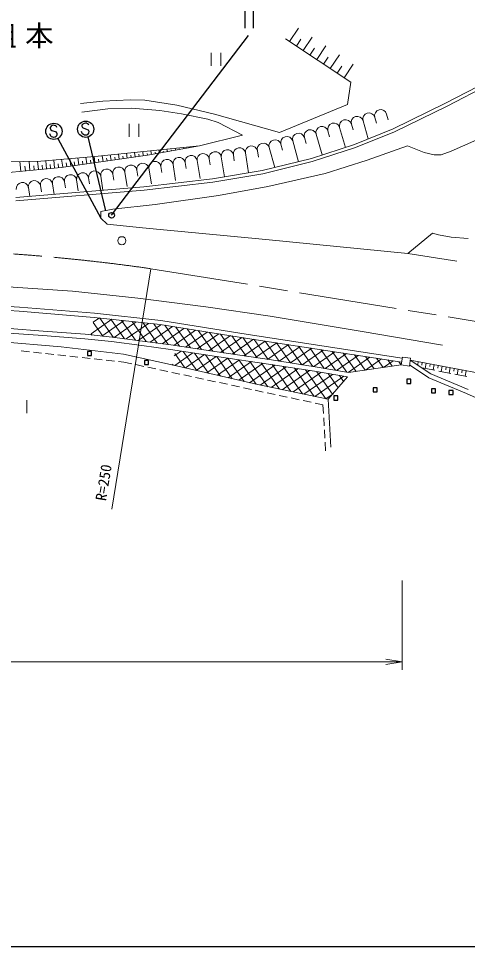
# Model space of a CAD drawing. Units: millimetres, scale not verified. Extents: x 40000 to 680000, y 20000 to 380000.
# Drawn here: x 305012 to 360144, y 205000 to 319088 of the extents above; entities that cross this region are included whole.
import ezdxf
from ezdxf.enums import TextEntityAlignment as Align

# ---------------------------------------------------------------- set-up
doc = ezdxf.new("R2010")
doc.units = ezdxf.units.MM
doc.header["$LTSCALE"] = 1000
doc.linetypes.add('CHAIN', pattern=[18.5, 12, -1.5, 3.5, -1.5])
for name, color, linetype, lineweight in [('M-BMK', 2, 'CHAIN', 13), ('M-BMK-HTXT', 7, 'Continuous', 13), ('M-BMK-ROW', 30, 'Continuous', 25), ('M-STR-HTXT', 7, 'Continuous', 13), ('M-STR-STRC', 7, 'Continuous', 25), ('M-TTL-BAND', 7, 'Continuous', 25), ('M-WORK', 1, 'Continuous', 13)]:
    doc.layers.add(name, color=color, linetype=linetype, lineweight=lineweight)
doc.styles.add('ＭＳ ゴシック', font='')
doc.styles.get('ＭＳ ゴシック').set_extended_font_data('MS Gothic')

# ---------------------------------------------------------------- blocks, each defined once
blk = doc.blocks.new('open_arrow')
at = {"color": 0, "linetype": 'Continuous', "lineweight": -2}
blk.add_lwpolyline([(7.5, 1.25), (0, 0), (7.5, -1.25)], dxfattribs=at)

msp = doc.modelspace()

# ---------------------------------------------------------------- hatches: boundary and pattern name
at = {"layer": 'M-WORK'}
h = msp.add_hatch(dxfattribs=at)
h.set_pattern_fill('USER', color=256, style=0, pattern_type=2)
h.set_pattern_definition([(35, (321131, 280497), (-573.576, 819.152), []), (125, (321131, 280497), (-819.152, -573.576), [])])
h.paths.add_polyline_path([(314304, 282346), (322419, 281455), (333138, 279766), (352069, 276847), (352021, 276496), (345527, 275564), (341433, 276263), (336070, 277108), (329393, 278093), (323733, 278953), (320215, 279437), (316509, 279906), (313887, 280191)])
h = msp.add_hatch(dxfattribs=at)
h.set_pattern_fill('USER', color=256, style=0, pattern_type=2)
h.set_pattern_definition([(35, (334646, 275205), (-573.58, 819.15), []), (125, (334646, 275205), (-819.15, -573.58), [])])
h.paths.add_polyline_path([(324280, 278313), (329312, 277549), (335987, 276564), (341344, 275721), (345434, 275021), (343049, 272273), (334394, 274078), (323897, 276505)])

# ---------------------------------------------------------------- linework, layer by layer
at = {"layer": 'M-BMK'}
msp.add_line((321277, 288335), (384639, 278035), dxfattribs=at)
msp.add_arc((286132, 40817), 250000, 81.9187, 90.01294, dxfattribs=at)
at = {"layer": 'M-BMK-ROW'}
for p, q in [((313968, 278166), (313468, 278166)), ((313468, 278166), (313468, 277666)), ((313468, 277666), (313968, 277666)), ((313968, 277666), (313968, 278166)), ((320989, 277043), (320489, 277043)), ((320489, 277043), (320489, 276543)), ((320489, 276543), (320989, 276543)), ((320989, 276543), (320989, 277043)), ((353208, 274732), (352708, 274732)), ((352708, 274732), (352708, 274232)), ((352708, 274232), (353208, 274232)), ((353208, 274232), (353208, 274732)), ((344227, 272683), (343727, 272683)), ((343727, 272683), (343727, 272183)), ((344227, 272183), (344227, 272683)), ((349072, 273679), (348572, 273679)), ((348572, 273679), (348572, 273179)), ((348572, 273179), (349072, 273179)), ((349072, 273179), (349072, 273679)), ((356215, 273564), (355715, 273564)), ((355715, 273564), (355715, 273064)), ((355715, 273064), (356215, 273064)), ((356215, 273064), (356215, 273564)), ((358379, 273353), (357879, 273353)), ((357879, 273353), (357879, 272853)), ((357879, 272853), (358379, 272853)), ((358379, 272853), (358379, 273353)), ((343727, 272183), (344227, 272183))]:
    msp.add_line(p, q, dxfattribs=at)
at = {"layer": 'M-STR-HTXT'}
for p, q in [((321277, 288335), (316472, 258778)), ((352136, 250000), (352136, 239000)), ((172516, 240000), (352136, 240000))]:
    msp.add_line(p, q, dxfattribs=at)
at = {"layer": 'M-STR-STRC'}
for p, q in [((332832, 317888), (332832, 320888)), ((333832, 320888), (333832, 317888)), ((316435, 294896), (333264, 317004)), ((309019, 305844), (308890, 305705)), ((309150, 305936), (309019, 305844)), ((309316, 305970), (309150, 305936)), ((309432, 305954), (309316, 305970)), ((309576, 305881), (309432, 305954)), ((309686, 305807), (309576, 305881)), ((309720, 305695), (309686, 305807)), ((312795, 305969), (312779, 305855)), ((312779, 305855), (312865, 305673)), ((312924, 306107), (312795, 305969)), ((313055, 306200), (312924, 306107)), ((313221, 306234), (313055, 306200)), ((313337, 306217), (313221, 306234)), ((313481, 306145), (313337, 306217)), ((313591, 306070), (313481, 306145)), ((313625, 305959), (313591, 306070)), ((308877, 304816), (308837, 304926)), ((308890, 305705), (308874, 305591)), ((308874, 305591), (308960, 305409)), ((308961, 304639), (308877, 304816)), ((308960, 305409), (309111, 305335)), ((309064, 304565), (308961, 304639)), ((309111, 305335), (309643, 305147)), ((309694, 304747), (309623, 304598)), ((309643, 305147), (309723, 304975)), ((309723, 304975), (309694, 304747)), ((312782, 305080), (312743, 305190)), ((312866, 304903), (312782, 305080)), ((312865, 305673), (313016, 305599)), ((312969, 304829), (312866, 304903)), ((313115, 304754), (312969, 304829)), ((313016, 305599), (313548, 305411)), ((313235, 304737), (313115, 304754)), ((313403, 304766), (313235, 304737)), ((313528, 304862), (313403, 304766)), ((313599, 305011), (313528, 304862)), ((313548, 305411), (313628, 305238)), ((313628, 305238), (313599, 305011)), ((309210, 304490), (309064, 304565)), ((309330, 304473), (309210, 304490)), ((309498, 304502), (309330, 304473)), ((309623, 304598), (309498, 304502)), ((309841, 304349), (315135, 294546)), ((315712, 295462), (313559, 304530))]:
    msp.add_line(p, q, dxfattribs=at)
for centre, radius in [((309348, 305218), 1000), ((313253, 305482), 1000), ((316435, 294896), 350)]:
    msp.add_circle(centre, radius, dxfattribs=at)
at = {"layer": 'M-TTL-BAND'}
msp.add_line((40000, 205000), (579000, 205000), dxfattribs=at)
at = {"layer": 'M-WORK'}
for p, q in [((338303, 316258), (339398, 317906)), ((345821, 311261), (337812, 316585)), ((339131, 315708), (339682, 316536)), ((339960, 315157), (341061, 316814)), ((340793, 314603), (341347, 315436)), ((341627, 314049), (342734, 315716)), ((328671, 314865), (328671, 313265)), ((329871, 313265), (329871, 314865)), ((342465, 313492), (343022, 314330)), ((343303, 312935), (344417, 314611)), ((344146, 312375), (344706, 313218)), ((344989, 311814), (346109, 313500)), ((357465, 308681), (366284, 313302)), ((357645, 308324), (366471, 312949)), ((345399, 308517), (345821, 311261)), ((312610, 308657), (315354, 308915)), ((315354, 308915), (318732, 309080)), ((318872, 308071), (315987, 307977)), ((318732, 309080), (320538, 309056)), ((322344, 307790), (318872, 308071)), ((320538, 309056), (324431, 308423)), ((324431, 308423), (329075, 307344)), ((337073, 305092), (345399, 308517)), ((351015, 305539), (357465, 308681)), ((351178, 305173), (357645, 308324)), ((315987, 307977), (312798, 307579)), ((325041, 307391), (322344, 307790)), ((328277, 306734), (325041, 307391)), ((329075, 307344), (337073, 305092)), ((348773, 306939), (348979, 306218)), ((350215, 307352), (350421, 306631)), ((318588, 306139), (318588, 304539)), ((319788, 304539), (319788, 306139)), ((329544, 306289), (328277, 306734)), ((332499, 304764), (329544, 306289)), ((345889, 306112), (346096, 305391)), ((347331, 306525), (347966, 304310)), ((358130, 302783), (365304, 305965)), ((327225, 303439), (332499, 304764)), ((341563, 304872), (342297, 302312)), ((343005, 305285), (343212, 304564)), ((344447, 305698), (345149, 303248)), ((346277, 303615), (351015, 305539)), ((346415, 303239), (351178, 305173)), ((337237, 303632), (337444, 302911)), ((338679, 304045), (339413, 301486)), ((340121, 304458), (340328, 303737)), ((340976, 301880), (346277, 303615)), ((327225, 303439), (314395, 302125)), ((317362, 301796), (317274, 302420)), ((318352, 301937), (318270, 302522)), ((319343, 302077), (319265, 302624)), ((319838, 302147), (319802, 302401)), ((320333, 302217), (320261, 302726)), ((320828, 302287), (320796, 302514)), ((320845, 302290), (327225, 303439)), ((321320, 302375), (321239, 302826)), ((321812, 302464), (321778, 302652)), ((322304, 302552), (322236, 302928)), ((322796, 302641), (322769, 302791)), ((323288, 302730), (323234, 303030)), ((323780, 302818), (323760, 302931)), ((324272, 302907), (324232, 303132)), ((324765, 302996), (324751, 303071)), ((325257, 303084), (325230, 303235)), ((332872, 302568), (333264, 300120)), ((334354, 302805), (334472, 302064)), ((335795, 303218), (336494, 300783)), ((341086, 301495), (346415, 303239)), ((347826, 301673), (352783, 303455)), ((352783, 303455), (354831, 302611)), ((354831, 302611), (356066, 302314)), ((356926, 302329), (358130, 302783)), ((307734, 301562), (303583, 301469)), ((305295, 300311), (305180, 301505)), ((306407, 300418), (306300, 301530)), ((307442, 300518), (307342, 301554)), ((314395, 302125), (307734, 301562)), ((308442, 300615), (308345, 301614)), ((309437, 300711), (309342, 301698)), ((309935, 300759), (309888, 301243)), ((310244, 300788), (320845, 302290)), ((310432, 300815), (310295, 301779)), ((310927, 300885), (310862, 301339)), ((311422, 300955), (311293, 301863)), ((311917, 301025), (311856, 301451)), ((312412, 301095), (312291, 301948)), ((312907, 301166), (312850, 301564)), ((313402, 301236), (313289, 302032)), ((313897, 301306), (313845, 301676)), ((314392, 301376), (314287, 302116)), ((314887, 301446), (314837, 301796)), ((315382, 301516), (315283, 302216)), ((315877, 301586), (315830, 301917)), ((316372, 301656), (316279, 302318)), ((316867, 301726), (316823, 302038)), ((317857, 301867), (317816, 302159)), ((318848, 302007), (318809, 302280)), ((325466, 301384), (325585, 300644)), ((326948, 301621), (327300, 299418)), ((328429, 301858), (328547, 301117)), ((329910, 302095), (330305, 299622)), ((331391, 302331), (331510, 301591)), ((334925, 300402), (340976, 301880)), ((335006, 300010), (341086, 301495)), ((342666, 300046), (347826, 301673)), ((356066, 302314), (356926, 302329)), ((301167, 299913), (310244, 300788)), ((305851, 300365), (305797, 300921)), ((306925, 300468), (306875, 300986)), ((307942, 300566), (307894, 301066)), ((308939, 300663), (308892, 301156)), ((318060, 300200), (318345, 298418)), ((319542, 300437), (319660, 299696)), ((321023, 300674), (321329, 298759)), ((322504, 300911), (322622, 300170)), ((323985, 301147), (324299, 299185)), ((328827, 299370), (334925, 300402)), ((310654, 299016), (310773, 298276)), ((312136, 299253), (312348, 297923)), ((313617, 299490), (313735, 298749)), ((315098, 299727), (315379, 297970)), ((316579, 299963), (316698, 299223)), ((320383, 298385), (328827, 299370)), ((320423, 297987), (328883, 298974)), ((328883, 298974), (335006, 300010)), ((335634, 298424), (342666, 300046)), ((304657, 297083), (320383, 298385)), ((304687, 296684), (320423, 297987)), ((306211, 298306), (306385, 297217)), ((307692, 298543), (307810, 297802)), ((309173, 298780), (309383, 297469)), ((329583, 297334), (335634, 298424)), ((321772, 296208), (329583, 297334)), ((315119, 295344), (316604, 295641)), ((316604, 295641), (321772, 296208)), ((315135, 294546), (315119, 295344)), ((315901, 293796), (315135, 294546)), ((320236, 293346), (315901, 293796)), ((335364, 291904), (320236, 293346)), ((355842, 292696), (352832, 290218)), ((356593, 292493), (355842, 292696)), ((358141, 292212), (356593, 292493)), ((360236, 292055), (358141, 292212)), ((352832, 290218), (335364, 291904)), ((358833, 289244), (352832, 290218)), ((299242, 286416), (311651, 285583)), ((311651, 285583), (319666, 284721)), ((319666, 284721), (327996, 283658)), ((298191, 283519), (305086, 283097)), ((298214, 284018), (305122, 283595)), ((305086, 283097), (314304, 282346)), ((305122, 283595), (314352, 282844)), ((327996, 283658), (335924, 282509)), ((314304, 282346), (322419, 281455)), ((314352, 282844), (322485, 281951)), ((322485, 281951), (333215, 280260)), ((335924, 282509), (347213, 280613)), ((308034, 280657), (303891, 280970)), ((313194, 280266), (308034, 280657)), ((322419, 281455), (333138, 279766)), ((298861, 279672), (310259, 278722)), ((307993, 280109), (303848, 280421)), ((313144, 279718), (307993, 280109)), ((316445, 279360), (313144, 279718)), ((316509, 279906), (313194, 280266)), ((320215, 279437), (316509, 279906)), ((333138, 279766), (352069, 276847)), ((333215, 280260), (352136, 277342)), ((347213, 280613), (357095, 278919)), ((310259, 278722), (317894, 277843)), ((320143, 278892), (316445, 279360)), ((323654, 278408), (320143, 278892)), ((323733, 278953), (320215, 279437)), ((329312, 277549), (323654, 278408)), ((329393, 278093), (323733, 278953)), ((305349, 278222), (306343, 278114)), ((306841, 278060), (307835, 277951)), ((308332, 277897), (309326, 277789)), ((309823, 277735), (310817, 277627)), ((311314, 277573), (312308, 277464)), ((312805, 277410), (313799, 277302)), ((314297, 277248), (315291, 277140)), ((317894, 277843), (324051, 276470)), ((335987, 276564), (329312, 277549)), ((336070, 277108), (329393, 278093)), ((352153, 277469), (352021, 276496)), ((353163, 277332), (352153, 277469)), ((353031, 276359), (353163, 277332)), ((315788, 277086), (316782, 276977)), ((317279, 276923), (317961, 276849)), ((317961, 276849), (318938, 276639)), ((319427, 276534), (320404, 276324)), ((320893, 276219), (321871, 276009)), ((324051, 276470), (334394, 274078)), ((341344, 275721), (335987, 276564)), ((341433, 276263), (336070, 277108)), ((345527, 275564), (341433, 276263)), ((352021, 276496), (345527, 275564)), ((352021, 276496), (353031, 276359)), ((355408, 274918), (353049, 276494)), ((355669, 275405), (353132, 277100)), ((353132, 277100), (370755, 273749)), ((354114, 276913), (354035, 276497)), ((354605, 276820), (354540, 276476)), ((356129, 275845), (354541, 276159)), ((355096, 276726), (354972, 276073)), ((355588, 276633), (355524, 276296)), ((356079, 276540), (355953, 275880)), ((356570, 276446), (356505, 276106)), ((357061, 276353), (356934, 275686)), ((357552, 276259), (357487, 275916)), ((358044, 276166), (357916, 275493)), ((322360, 275904), (323337, 275693)), ((323826, 275588), (324804, 275378)), ((325293, 275273), (326270, 275063)), ((326759, 274958), (327737, 274748)), ((345434, 275021), (341344, 275721)), ((345434, 275021), (343049, 272273)), ((360253, 273484), (355669, 275405)), ((358091, 275458), (356620, 275748)), ((358535, 276073), (358471, 275736)), ((360053, 275071), (358582, 275361)), ((359026, 275979), (358897, 275299)), ((359517, 275886), (359453, 275546)), ((360008, 275792), (359878, 275105)), ((328226, 274643), (329203, 274432)), ((329692, 274327), (330670, 274117)), ((331159, 274012), (332136, 273802)), ((334394, 274078), (343049, 272273)), ((360036, 272979), (355408, 274918)), ((332625, 273697), (333603, 273487)), ((334092, 273382), (335069, 273171)), ((335558, 273066), (336536, 272856)), ((337025, 272751), (338002, 272541)), ((366626, 270076), (360036, 272979)), ((306022, 270583), (306022, 272183)), ((338491, 272436), (339469, 272226)), ((339958, 272121), (340935, 271910)), ((341424, 271805), (342401, 271595)), ((342401, 271595), (342464, 270510)), ((343049, 272273), (343380, 266370)), ((342492, 270011), (342550, 269013)), ((342579, 268514), (342637, 267515)), ((342666, 267016), (342729, 265931))]:
    msp.add_line(p, q, dxfattribs=at)
msp.add_circle((317691, 291770), 500, dxfattribs=at)
for centre, start, end in [((346610, 306318), 15.99643, 195.99643), ((348052, 306732), 15.99643, 195.99643), ((349494, 307145), 15.99643, 195.99643), ((342284, 305078), 15.99643, 195.99643), ((343726, 305492), 15.99643, 195.99643), ((345168, 305905), 15.99643, 195.99643), ((339400, 304252), 15.99643, 195.99643), ((340842, 304665), 15.99643, 195.99643), ((335075, 303012), 15.99643, 195.99643), ((336516, 303425), 15.99643, 195.99643), ((337958, 303838), 15.99643, 195.99643), ((327688, 301739), 9.08234, 189.08234), ((329169, 301976), 9.08234, 189.08234), ((330651, 302213), 9.08234, 189.08234), ((332132, 302450), 9.08234, 189.08234), ((333613, 302686), 9.08234, 189.08234), ((320282, 300555), 9.08234, 189.08234), ((321763, 300792), 9.08234, 189.08234), ((323245, 301029), 9.08234, 189.08234), ((324726, 301266), 9.08234, 189.08234), ((326207, 301503), 9.08234, 189.08234), ((312876, 299372), 9.08234, 189.08234), ((314357, 299608), 9.08234, 189.08234), ((315839, 299845), 9.08234, 189.08234), ((317320, 300082), 9.08234, 189.08234), ((318801, 300319), 9.08234, 189.08234), ((305470, 298188), 9.08234, 189.08234), ((306951, 298424), 9.08234, 189.08234), ((308433, 298661), 9.08234, 189.08234), ((309914, 298898), 9.08234, 189.08234), ((311395, 299135), 9.08234, 189.08234)]:
    msp.add_arc(centre, 750, start, end, dxfattribs=at)

# ---------------------------------------------------------------- block references
at = {"layer": 'M-STR-HTXT', "xscale": 267, "yscale": 267, "rotation": 180}
msp.add_blockref('open_arrow', (352136, 240000), dxfattribs=at)

# ---------------------------------------------------------------- texts
at = {"layer": 'M-BMK-HTXT', "insert": (301290, 316844), "char_height": 2566, "attachment_point": 5, "style": 'ＭＳ ゴシック'}
msp.add_mtext('\\T1.29;字道祖本', dxfattribs=at)
at = {"layer": 'M-STR-HTXT', "style": 'ＭＳ ゴシック'}
msp.add_text('R=250', height=1320, rotation=80.767, dxfattribs=at).set_placement((315454, 262037), align=Align.MIDDLE_CENTER)

doc.saveas('drawing.dxf')
